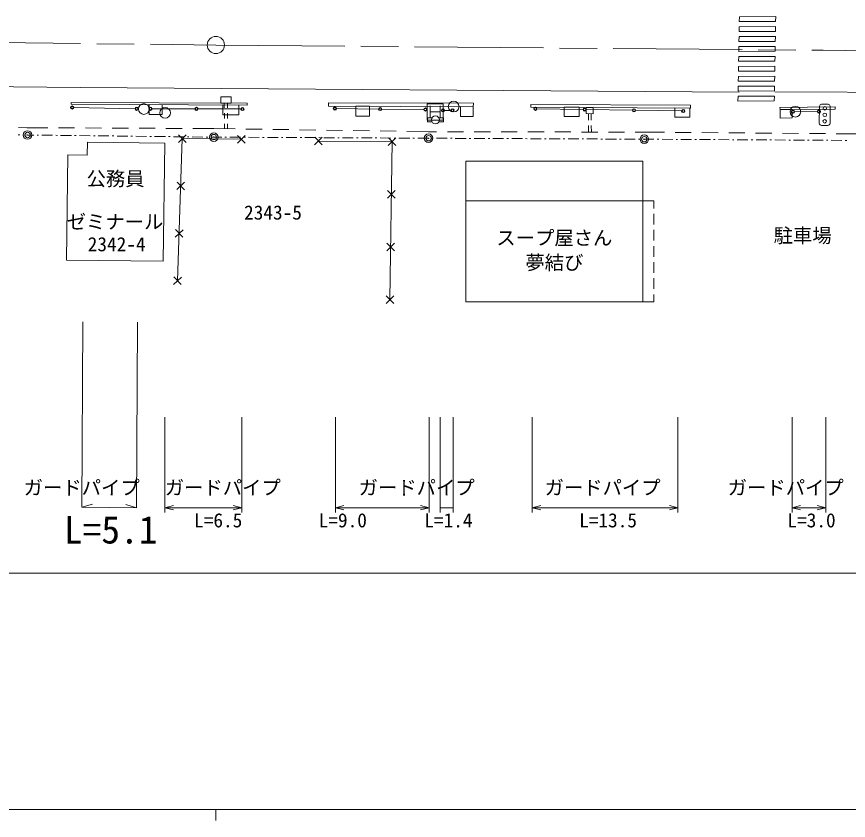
# Model space of a CAD drawing. Units: millimetres, scale not verified. Extents: x 40000 to 680000, y 20000 to 380000.
# Drawn here: x 249455 to 326903, y 204000 to 278828 of the extents above; entities that cross this region are included whole.
import ezdxf
from ezdxf.enums import TextEntityAlignment as Align

# ---------------------------------------------------------------- set-up
doc = ezdxf.new("R2010")
doc.units = ezdxf.units.MM
doc.header["$LTSCALE"] = 1000
doc.header["$PDMODE"] = 32
doc.header["$PDSIZE"] = 500
doc.linetypes.add('CHAIN', pattern=[18.5, 12, -1.5, 3.5, -1.5])
for name, color, linetype, lineweight in [('M-BGD', 7, 'Continuous', 13), ('M-BMK', 2, 'CHAIN', 13), ('M-BMK-OTRS', 5, 'Continuous', 13), ('M-BMK-ROW', 30, 'Continuous', 13), ('M-BMK-SRVR', 3, 'Continuous', 13), ('M-STR-HTXT', 7, 'Continuous', 13), ('M-STR-STRC', 7, 'Continuous', 13), ('M-TTL-BAND', 7, 'Continuous', 13)]:
    doc.layers.add(name, color=color, linetype=linetype, lineweight=lineweight)
doc.layers.add('M-BMK-HTXT', color=7, linetype='Continuous')
doc.styles.add('ＭＳ ゴシック', font='')
doc.styles.get('ＭＳ ゴシック').set_extended_font_data('MS Gothic')

msp = doc.modelspace()

# ---------------------------------------------------------------- linework, layer by layer
at = {"layer": 'M-BGD'}
for p, q in [((254771, 270364), (260480, 270251)), ((268787, 270340), (268779, 270786)), ((269084, 270785), (269087, 270337)), ((287683, 269204), (287683, 270704)), ((287683, 270704), (289183, 270704)), ((287965, 270517), (287965, 269392)), ((288902, 270517), (288902, 269392)), ((289183, 270704), (289183, 269204)), ((324195, 268891), (324213, 270491)), ((325016, 270681), (324416, 270688)), ((325213, 270479), (325195, 268879)), ((262062, 270253), (266050, 270241)), ((266350, 270241), (270339, 270229)), ((268805, 269340), (268796, 269840)), ((269092, 269837), (269096, 269337)), ((279243, 270266), (283155, 270227)), ((283455, 270224), (287366, 270186)), ((287965, 269954), (288902, 269954)), ((289307, 270102), (289883, 270104)), ((297905, 270239), (302196, 270177)), ((302496, 270173), (306788, 270110)), ((302702, 269191), (302693, 269797)), ((302956, 269795), (302963, 269190)), ((307088, 270106), (311380, 270044)), ((321891, 269977), (324014, 269989)), ((268821, 268394), (268813, 268840)), ((269100, 268837), (269104, 268389)), ((289183, 269204), (287683, 269204)), ((288129, 269404), (287704, 269404)), ((287704, 269404), (287704, 269029)), ((287704, 269029), (288129, 269029)), ((288779, 269404), (289204, 269404)), ((289204, 269029), (288779, 269029)), ((289204, 269404), (289204, 269029)), ((249636, 268492), (250404, 268486)), ((250404, 268486), (252359, 268477)), ((253358, 268473), (254858, 268466)), ((255858, 268462), (257358, 268455)), ((258358, 268451), (259858, 268444)), ((260858, 268439), (262358, 268433)), ((263358, 268428), (264858, 268421)), ((265858, 268417), (267813, 268408)), ((267813, 268408), (269806, 268379)), ((270805, 268365), (272305, 268343)), ((273305, 268328), (274805, 268306)), ((275805, 268292), (277305, 268270)), ((278305, 268256), (279805, 268234)), ((280804, 268219), (282304, 268197)), ((283304, 268183), (284804, 268161)), ((285804, 268146), (287797, 268117)), ((287797, 268117), (288566, 268116)), ((289566, 268114), (291066, 268110)), ((292066, 268108), (293566, 268105)), ((294566, 268103), (296066, 268100)), ((297066, 268097), (298566, 268094)), ((299566, 268092), (301066, 268089)), ((302066, 268087), (303566, 268083)), ((302720, 268085), (302710, 268691)), ((302969, 268690), (302976, 268085)), ((304566, 268081), (306066, 268078)), ((307066, 268076), (307836, 268074)), ((307836, 268074), (309771, 268058)), ((310771, 268050), (312271, 268038)), ((313271, 268030), (314771, 268018)), ((315771, 268010), (317271, 267998)), ((318271, 267990), (319771, 267977)), ((324393, 268688), (324993, 268682)), ((265238, 267821), (264523, 267122)), ((264531, 267829), (265230, 267114)), ((270743, 267760), (270028, 267061)), ((270036, 267768), (270735, 267053)), ((277917, 267592), (277205, 266890)), ((277210, 267597), (277912, 266884)), ((284777, 267539), (284060, 266841)), ((284767, 266832), (284070, 267548)), ((320771, 267969), (322271, 267957)), ((323271, 267949), (324771, 267937)), ((325771, 267929), (327706, 267913)), ((256043, 267145), (256028, 265945)), ((256043, 267145), (263242, 267052)), ((263242, 267052), (263100, 256053)), ((254228, 265969), (254101, 256169)), ((254228, 265969), (256028, 265945)), ((291274, 265372), (291274, 261672)), ((307774, 265372), (291274, 265372)), ((307774, 265372), (307774, 261672)), ((264366, 262720), (265097, 263403)), ((264390, 263427), (265073, 262696)), ((284711, 262635), (283994, 261937)), ((284701, 261928), (284004, 262644)), ((307774, 261672), (291274, 261672)), ((291274, 261672), (291274, 252272)), ((307774, 261672), (308774, 261672)), ((307774, 261672), (307774, 252272)), ((308774, 261672), (308774, 260972)), ((308774, 260472), (308774, 259472)), ((264218, 258310), (264948, 258993)), ((264241, 259017), (264924, 258286)), ((308774, 258972), (308774, 257972)), ((284645, 257731), (283928, 257034)), ((284635, 257024), (283938, 257741)), ((308774, 257472), (308774, 256472)), ((254101, 256169), (263100, 256053)), ((308774, 255972), (308774, 254972)), ((264069, 253900), (264799, 254583)), ((264093, 254607), (264776, 253876)), ((308774, 254472), (308774, 253472)), ((284579, 252827), (283862, 252130)), ((284569, 252120), (283872, 252837)), ((308774, 252972), (308774, 252272)), ((307774, 252272), (291274, 252272)), ((307774, 252272), (308774, 252272))]:
    msp.add_line(p, q, dxfattribs=at)
for points in [[(268474, 270787), (269416, 270783), (269418, 271359), (268477, 271362)], [(254529, 270846), (270911, 270777), (270911, 270597), (254528, 270665)], [(261793, 270635), (262997, 270630), (262994, 269711), (261789, 269716)], [(268647, 270606), (270157, 270600), (270153, 269676), (268644, 269683)], [(278486, 270804), (291982, 270757), (291981, 270446), (278484, 270492)], [(281035, 270483), (282323, 270479), (282320, 269570), (281032, 269574)], [(290777, 270450), (291981, 270446), (291978, 269521), (290774, 269526)], [(297345, 270663), (312218, 270571), (312216, 270321), (297344, 270414)], [(300439, 270394), (301845, 270386), (301839, 269524), (300433, 269533)], [(302502, 270382), (303153, 270378), (303150, 269794), (302499, 269798)], [(310737, 270331), (312142, 270322), (312137, 269463), (310731, 269471)], [(320536, 270377), (325674, 270426), (325676, 270225), (320538, 270177)], [(320538, 270177), (321651, 270187), (321658, 269395), (320546, 269384)]]:
    msp.add_lwpolyline(points, close=True, dxfattribs=at)
for points in [[(264434, 254242), (264880, 267472), (270386, 267411)], [(277561, 267241), (284418, 267190), (284220, 252479)]]:
    msp.add_lwpolyline(points, dxfattribs=at)
for centre, radius in [((254621, 270367), 150), ((254621, 270367), 120), ((254621, 270367), 100), ((260630, 270248), 150), ((260630, 270248), 120), ((260630, 270248), 100), ((261305, 270227), 500), ((261912, 270254), 150), ((261912, 270254), 120), ((261912, 270254), 100), ((263281, 269870), 500), ((266200, 270241), 150), ((266200, 270241), 120), ((266200, 270241), 100), ((270489, 270228), 150), ((270489, 270228), 120), ((270489, 270228), 100), ((279093, 270267), 150), ((279093, 270267), 120), ((279093, 270267), 100), ((283305, 270226), 150), ((283305, 270226), 120), ((283305, 270226), 100), ((287516, 270184), 150), ((287516, 270184), 120), ((290147, 270452), 500), ((297755, 270242), 150), ((297755, 270242), 120), ((297755, 270242), 100), ((302346, 270175), 150), ((302346, 270175), 120), ((321969, 269976), 500), ((324711, 270285), 167), ((287516, 270184), 100), ((288454, 269217), 375), ((289157, 270101), 150), ((289157, 270101), 120), ((289157, 270101), 100), ((290033, 270105), 150), ((290033, 270105), 120), ((290033, 270105), 100), ((302346, 270175), 100), ((306938, 270108), 150), ((306938, 270108), 120), ((306938, 270108), 100), ((311530, 270041), 150), ((311530, 270041), 120), ((311530, 270041), 100), ((321741, 269976), 150), ((321741, 269976), 120), ((321741, 269976), 100), ((324164, 269990), 150), ((324164, 269990), 120), ((324164, 269990), 100), ((324704, 269685), 167), ((324697, 269085), 167)]:
    msp.add_circle(centre, radius, dxfattribs=at)
for centre, radius, start, end in [((324507, 270392), 310, 107.16838, 161.5295), ((324923, 270393), 302, 16.47454, 72.22333), ((324498, 268988), 318, 197.91917, 250.77871), ((324893, 268986), 320, 288.14552, 340.55236)]:
    msp.add_arc(centre, radius, start, end, dxfattribs=at)
at = {"layer": 'M-BMK'}
msp.add_lwpolyline([(68092, 277442), (118304, 277128), (167815, 277129), (224911, 276665), (268009, 276187), (324564, 275693), (368056, 275272), (420719, 274641), (468060, 274148), (522514, 273594), (568402, 273241)], dxfattribs=at)
at = {"layer": 'M-BMK-OTRS'}
for points in [[(131683, 273291), (184049, 272948), (255366, 272230), (316720, 271801)], [(320054, 271831), (333558, 271771), (334419, 271373), (334846, 270818), (335052, 270341), (335081, 270177)]]:
    msp.add_lwpolyline(points, dxfattribs=at)
at = {"layer": 'M-BMK-ROW'}
for p, q in [((249605, 267816), (249755, 267815)), ((250055, 267812), (250473, 267808)), ((250473, 267808), (251055, 267802)), ((251355, 267798), (251505, 267797)), ((251805, 267793), (252805, 267782)), ((253104, 267778), (253254, 267777)), ((253554, 267773), (254554, 267762)), ((254854, 267758), (255004, 267756)), ((255304, 267753), (256304, 267742)), ((256604, 267738), (256754, 267736)), ((257054, 267733), (258054, 267721)), ((258354, 267718), (258504, 267716)), ((258804, 267713), (259804, 267701)), ((260104, 267698), (260254, 267696)), ((260554, 267693), (261554, 267681)), ((261854, 267678), (262004, 267676)), ((262304, 267673), (263304, 267661)), ((263604, 267658), (263754, 267656)), ((264054, 267653), (265054, 267641)), ((265354, 267638), (265504, 267636)), ((265804, 267632), (266804, 267621)), ((267104, 267618), (267254, 267616)), ((267554, 267612), (267813, 267609)), ((267813, 267609), (268554, 267606)), ((268853, 267604), (269003, 267603)), ((269303, 267602), (270303, 267597)), ((270603, 267595), (270753, 267594)), ((271053, 267593), (272053, 267588)), ((272353, 267586), (272503, 267586)), ((272803, 267584), (273803, 267579)), ((274103, 267577), (274253, 267577)), ((274553, 267575), (275553, 267570)), ((275853, 267569), (276003, 267568)), ((276303, 267566), (277303, 267561)), ((277603, 267560), (277753, 267559)), ((278053, 267557), (279053, 267552)), ((279353, 267551), (279503, 267550)), ((279803, 267548), (280803, 267543)), ((281103, 267542), (281253, 267541)), ((281553, 267540), (282553, 267534)), ((282853, 267533), (283003, 267532)), ((283303, 267531), (284303, 267526)), ((284603, 267524), (284753, 267523)), ((285053, 267522), (286053, 267517)), ((286353, 267515), (286503, 267514)), ((286803, 267513), (287803, 267508)), ((288103, 267506), (288253, 267506)), ((288553, 267504), (289553, 267500)), ((289853, 267498), (290003, 267498)), ((290303, 267496), (291303, 267492)), ((291603, 267490), (291753, 267490)), ((292053, 267488), (293053, 267484)), ((293353, 267483), (293503, 267482)), ((293803, 267480), (294803, 267476)), ((295103, 267475), (295253, 267474)), ((295553, 267473), (296553, 267468)), ((296853, 267467), (297003, 267466)), ((297303, 267465), (298303, 267460)), ((298603, 267459), (298753, 267458)), ((299053, 267457), (300053, 267452)), ((300353, 267451), (300503, 267450)), ((300803, 267449), (301803, 267444)), ((302103, 267443), (302253, 267442)), ((302553, 267441), (303553, 267436)), ((303853, 267435), (304003, 267434)), ((304303, 267433), (305303, 267428)), ((305603, 267427), (305753, 267426)), ((306053, 267425), (307053, 267420)), ((307353, 267419), (307503, 267418)), ((307803, 267417), (307903, 267416)), ((307903, 267416), (308803, 267411)), ((309103, 267409), (309253, 267408)), ((309553, 267407), (310553, 267401)), ((310853, 267399), (311003, 267398)), ((311303, 267396), (312303, 267390)), ((312603, 267389), (312753, 267388)), ((313053, 267386), (314053, 267380)), ((314353, 267378), (314503, 267377)), ((314803, 267375), (315803, 267370)), ((316103, 267368), (316253, 267367)), ((316553, 267365), (317553, 267359)), ((317853, 267357), (318003, 267356)), ((318303, 267355), (319303, 267349)), ((319603, 267347), (319753, 267346)), ((320053, 267344), (321053, 267338)), ((321353, 267337), (321503, 267336)), ((321803, 267334), (322803, 267328)), ((323103, 267326), (323253, 267325)), ((323553, 267323), (324553, 267318)), ((324853, 267316), (325003, 267315)), ((325303, 267313), (326303, 267307)), ((326603, 267305), (326753, 267304))]:
    msp.add_line(p, q, dxfattribs=at)
for centre in [(250473, 267808), (267813, 267609), (287815, 267508), (307903, 267416)]:
    msp.add_circle(centre, 400, dxfattribs=at)
for p in [(250473, 267808), (267813, 267609), (287815, 267508), (307903, 267416)]:
    msp.add_point(p, dxfattribs=at)
at = {"layer": 'M-BMK-SRVR'}
msp.add_circle((268009, 276187), 800, dxfattribs=at)
at = {"layer": 'M-STR-HTXT'}
for p, q in [((255618, 250405), (255512, 233144)), ((260718, 250370), (260611, 233112)), ((263259, 241545), (263259, 232660)), ((270410, 241545), (270410, 232660)), ((279138, 241545), (279138, 232660)), ((287866, 241545), (287866, 232660)), ((288906, 241545), (288906, 232660)), ((290098, 241545), (290098, 232660)), ((297458, 241545), (297458, 232660)), ((311035, 241545), (311035, 232660)), ((321655, 241545), (321655, 232660)), ((324810, 241545), (324810, 232660)), ((255512, 233144), (256513, 233437)), ((255512, 233144), (260611, 233112)), ((260611, 233112), (259613, 233418)), ((263259, 233112), (264059, 233312)), ((270410, 233112), (269610, 233312)), ((279138, 233112), (279938, 233312)), ((287866, 233112), (287066, 233312)), ((297458, 233112), (298258, 233312)), ((311035, 233112), (310235, 233312)), ((321655, 233112), (322455, 233312)), ((324810, 233112), (324010, 233312)), ((263259, 233112), (270410, 233112)), ((263259, 233112), (264059, 232912)), ((270410, 233112), (269610, 232912)), ((279138, 233112), (287866, 233112)), ((279138, 233112), (279938, 232912)), ((287866, 233112), (287066, 232912)), ((288906, 233112), (290098, 233112)), ((297458, 233112), (311035, 233112)), ((297458, 233112), (298258, 232912)), ((311035, 233112), (310235, 232912)), ((321655, 233112), (324810, 233112)), ((321655, 233112), (322455, 232912)), ((324810, 233112), (324010, 232912)), ((67887, 227013), (335127, 227013))]:
    msp.add_line(p, q, dxfattribs=at)
at = {"layer": 'M-STR-STRC'}
for points in [[(316751, 278817), (320135, 278828), (320127, 278378), (316744, 278367)], [(316736, 277892), (320119, 277903), (320112, 277453), (316728, 277442)], [(316720, 276968), (320104, 276978), (320097, 276528), (316713, 276518)], [(316705, 276043), (320089, 276054), (320081, 275604), (316698, 275593)], [(316690, 275118), (320073, 275129), (320066, 274679), (316682, 274668)], [(316674, 274193), (320058, 274204), (320051, 273754), (316667, 273743)], [(316659, 273269), (320043, 273279), (320035, 272829), (316652, 272819)], [(316644, 272344), (320027, 272355), (320020, 271905), (316636, 271894)], [(316628, 271419), (320012, 271430), (320005, 270980), (316621, 270969)]]:
    msp.add_lwpolyline(points, close=True, dxfattribs=at)
at = {"layer": 'M-TTL-BAND'}
for p, q in [((40000, 205000), (579000, 205000)), ((268000, 205000), (268000, 204000))]:
    msp.add_line(p, q, dxfattribs=at)

# ---------------------------------------------------------------- texts
at = {"layer": 'M-BGD', "style": 'ＭＳ ゴシック'}
for s, p in [('公務員', (261368, 262686)), ('ゼミナール', (263119, 258675))]:
    msp.add_text(s, height=1320, dxfattribs=at).set_placement(p, align=Align.BOTTOM_RIGHT)
for s, p in [('スープ屋さん', (299527, 257178)), ('駐車場', (322650, 257391)), ('夢結び', (299527, 254879))]:
    msp.add_text(s, height=1320, dxfattribs=at).set_placement(p, align=Align.BOTTOM_CENTER)
at = {"layer": 'M-BMK-HTXT', "style": 'ＭＳ ゴシック'}
for s, p in [('2343-5', (273325, 259536)), ('2342-4', (258767, 256585))]:
    msp.add_text(s, height=1320, dxfattribs=at).set_placement(p, align=Align.BOTTOM_CENTER)
at = {"layer": 'M-STR-HTXT', "style": 'ＭＳ ゴシック'}
for s, p in [('ガードパイプ', (255514, 233923)), ('ガードパイプ', (268650, 233923)), ('ガードパイプ', (286702, 233923)), ('ガードパイプ', (304018, 233923)), ('ガードパイプ', (321071, 233923)), ('L=6.5', (268225, 230882)), ('L=9.0', (279827, 230882)), ('L=1.4', (289664, 230882)), ('L=13.5', (304527, 230882)), ('L=3.0', (323473, 230882))]:
    msp.add_text(s, height=1320, dxfattribs=at).set_placement(p, align=Align.BOTTOM_CENTER)
msp.add_text('L=5.1', height=2566, dxfattribs=at).set_placement((262576, 229005), align=Align.BOTTOM_RIGHT)

doc.saveas('drawing.dxf')
